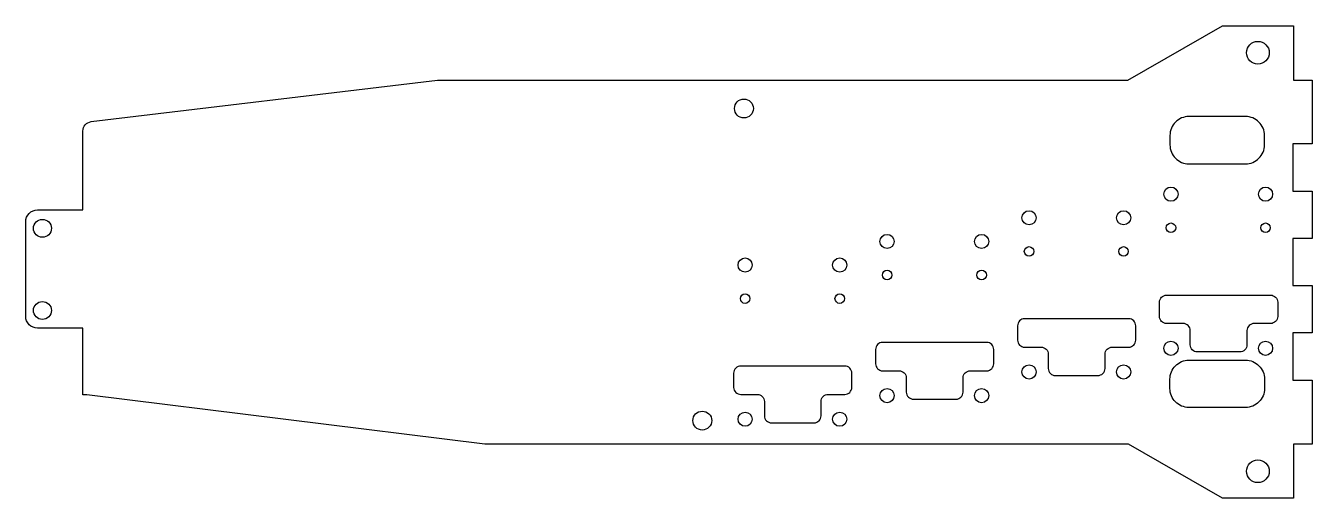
# Model space of a CAD drawing. Header units: millimetres. Extents: x 43 to 315, y -50 to 50.
import ezdxf

# ---------------------------------------------------------------- set-up
doc = ezdxf.new("R2010")
doc.units = ezdxf.units.MM
doc.layers.get('0').update_dxf_attribs({"linetype": 'CONTINUOUS'})

msp = doc.modelspace()

# ---------------------------------------------------------------- linework, layer by layer
for points in [[(55.02, 27.69, -0.379651), (56.78, 29.68), (130, 38.46), (276, 38.46), (296, 49.96), (311, 49.96), (311, 38.46), (315, 38.46), (315, 25), (310.9, 25), (310.9, 15), (315, 15), (315, 5), (310.9, 5), (310.9, -5), (315, -5), (315, -15), (310.9, -15), (310.9, -25), (315, -25), (315, -38.54), (311, -38.54), (311, -49.96), (296, -49.96), (276.12, -38.54), (140, -38.54), (55.82, -28.1), (55.02, -28.1), (55.02, -14), (45.42, -14, -0.414214), (42.92, -11.5), (42.92, 8.5, -0.414214), (45.42, 11), (55.02, 11)], [(288.9, 20.76), (300.9, 20.76, 0.414214), (304.9, 24.76), (304.9, 26.76, 0.414214), (300.9, 30.76), (288.9, 30.76, 0.414214), (284.9, 26.76), (284.9, 24.76, 0.414214)], [(301.19, -17.51, -0.414214), (299.69, -19.01), (290.69, -19.01, -0.414214), (289.19, -17.51), (289.19, -14.51, 0.414214), (287.69, -13.01), (284.19, -13.01, -0.414214), (282.69, -11.51), (282.69, -8.51, -0.414214), (284.19, -7.01), (306.19, -7.01, -0.414214), (307.69, -8.51), (307.69, -11.51, -0.414214), (306.19, -13.01), (302.69, -13.01, 0.414214), (301.19, -14.51)], [(260.67, -24.01), (269.67, -24.01, 0.414214), (271.17, -22.51), (271.17, -19.51, -0.414214), (272.67, -18.01), (276.17, -18.01, 0.414214), (277.67, -16.51), (277.67, -13.51, 0.414214), (276.17, -12.01), (254.17, -12.01, 0.414214), (252.67, -13.51), (252.67, -16.51, 0.414214), (254.17, -18.01), (257.67, -18.01, -0.414214), (259.17, -19.51), (259.17, -22.51, 0.414214)], [(230.65, -29.01), (239.65, -29.01, 0.414214), (241.15, -27.51), (241.15, -24.51, -0.414214), (242.65, -23.01), (246.15, -23.01, 0.414214), (247.65, -21.51), (247.65, -18.51, 0.414214), (246.15, -17.01), (224.15, -17.01, 0.414214), (222.65, -18.51), (222.65, -21.51, 0.414214), (224.15, -23.01), (227.65, -23.01, -0.414214), (229.15, -24.51), (229.15, -27.51, 0.414214)], [(284.9, -24.76, -0.414214), (288.9, -20.76), (300.9, -20.76, -0.414214), (304.9, -24.76), (304.9, -26.76, -0.414214), (300.9, -30.76), (288.9, -30.76, -0.414214), (284.9, -26.76)], [(200.63, -34.01), (209.63, -34.01, 0.414214), (211.13, -32.51), (211.13, -29.51, -0.414214), (212.63, -28.01), (216.13, -28.01, 0.414214), (217.63, -26.51), (217.63, -23.51, 0.414214), (216.13, -22.01), (194.13, -22.01, 0.414214), (192.63, -23.51), (192.63, -26.51, 0.414214), (194.13, -28.01), (197.63, -28.01, -0.414214), (199.13, -29.51), (199.13, -32.51, 0.414214)]]:
    msp.add_lwpolyline(points, format="xyb", close=True)
for centre, radius in [((303.5, 44.26), 2.4), ((194.81, 32.46), 2), ((285.12, 14.35), 1.5), ((305.12, 14.35), 1.5), ((46.46, 7.12), 1.9), ((255.1, 9.35), 1.5), ((275.1, 9.35), 1.5), ((285.12, 7.25), 1), ((305.12, 7.25), 1), ((225.08, 4.35), 1.5), ((245.08, 4.35), 1.5), ((255.1, 2.25), 1), ((275.1, 2.25), 1), ((195.06, -0.65), 1.5), ((215.06, -0.65), 1.5), ((225.08, -2.75), 1), ((245.08, -2.75), 1), ((195.06, -7.75), 1), ((215.06, -7.75), 1), ((46.46, -10.25), 1.9), ((285.12, -18.25), 1.5), ((305.12, -18.25), 1.5), ((255.1, -23.25), 1.5), ((275.1, -23.25), 1.5), ((225.08, -28.25), 1.5), ((245.08, -28.25), 1.5), ((186, -33.54), 2), ((195.06, -33.25), 1.5), ((215.06, -33.25), 1.5), ((303.5, -44.26), 2.4)]:
    msp.add_circle(centre, radius)

doc.saveas('drawing.dxf')
